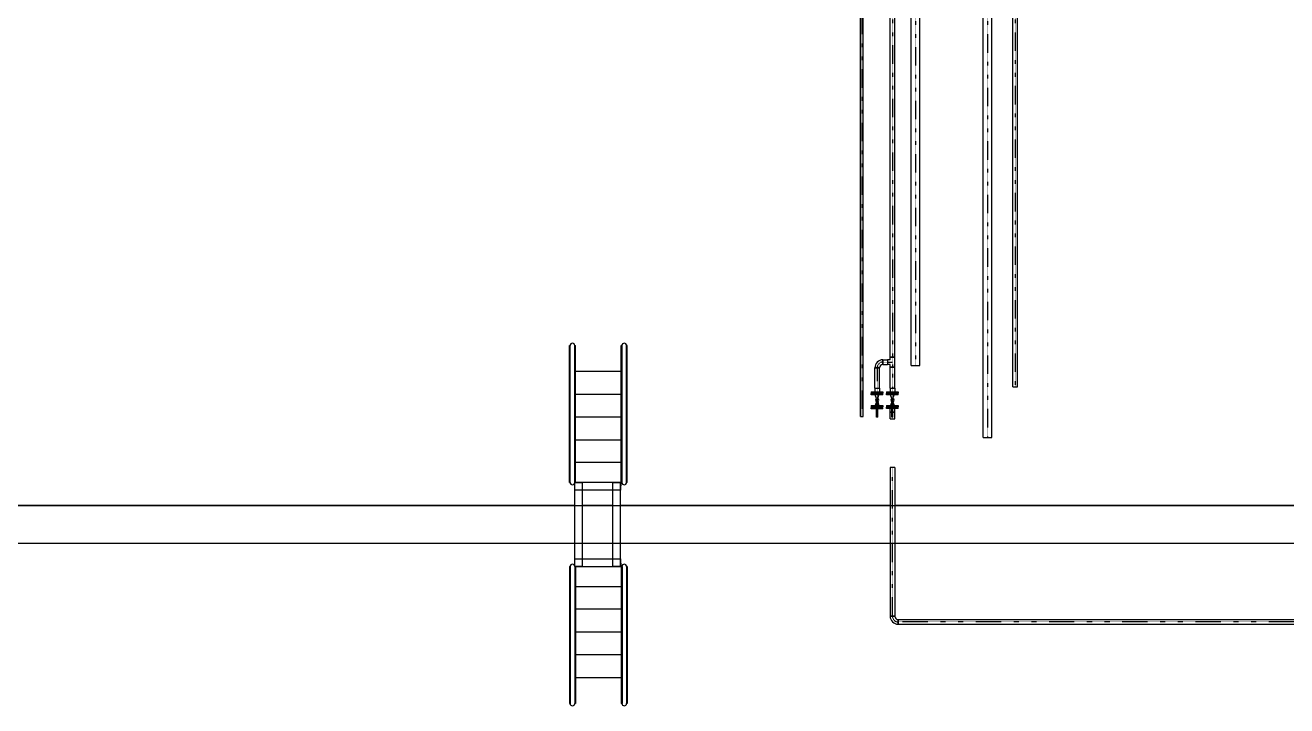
# Model space of a CAD drawing. Header units: millimetres. Extents: x -10011772 to -8149599, y 2847708 to 3434448.
# Drawn here: x -9549305 to -9516354, y 3259755 to 3277536 of the extents above; entities that cross this region are included whole.
import ezdxf

# ---------------------------------------------------------------- set-up
doc = ezdxf.new("R2010")
doc.units = ezdxf.units.MM
doc.linetypes.add('DIVIDE2', pattern=[0.625, 0.25, -0.125, 0, -0.125, 0, -0.125])
doc.linetypes.add('HIDDEN2', pattern=[0.1875, 0.125, -0.0625])
doc.layers.add('总平面底图', color=9, linetype='Continuous')

# ---------------------------------------------------------------- blocks, each defined once
blk = doc.blocks.new('总平面底图 爆炸危险区 LOCATION I')
at = {"layer": '总平面底图', "linetype": 'Continuous'}
for p, q in [((211643, 170601), (211643, 180867)), ((211757, 170601), (211757, 180867)), ((211370, 170706), (211370, 180295)), ((211430, 170706), (211430, 180295)), ((210983, 169933), (210983, 180133)), ((211017, 169933), (211017, 180133)), ((212583, 169659), (212583, 180169)), ((212698, 169659), (212698, 180169)), ((212971, 170318), (212971, 179945)), ((213032, 170318), (213032, 179945)), ((207182, 170859), (207190, 170859)), ((207182, 170859), (207190, 170859)), ((207182, 169072), (207182, 170859)), ((207190, 169072), (207190, 170859)), ((207251, 170859), (207259, 170859)), ((207251, 170859), (207259, 170859)), ((207251, 169072), (207251, 170859)), ((207259, 169072), (207259, 170859)), ((207859, 170859), (207868, 170859)), ((207868, 170859), (207859, 170859)), ((207859, 169072), (207859, 170859)), ((207868, 169072), (207868, 170859)), ((207928, 170859), (207937, 170859)), ((207937, 170859), (207928, 170859)), ((207928, 169072), (207928, 170859)), ((207937, 169072), (207937, 170859)), ((211370, 170706), (211430, 170706)), ((211430, 170706), (211370, 170706)), ((211370, 170673), (211370, 170706)), ((211430, 170579), (211430, 170706)), ((207259, 170523), (207859, 170523)), ((211170, 170567), (211230, 170567)), ((211170, 170301), (211170, 170567)), ((211230, 170567), (211170, 170567)), ((211230, 170301), (211230, 170567)), ((211276, 170613), (211276, 170673)), ((211276, 170673), (211276, 170613)), ((211276, 170673), (211336, 170673)), ((211276, 170613), (211336, 170613)), ((211336, 170673), (211336, 170643)), ((211370, 170673), (211336, 170673)), ((211336, 170673), (211336, 170613)), ((211336, 170643), (211336, 170613)), ((211370, 170613), (211336, 170613)), ((211370, 170579), (211370, 170613)), ((211370, 170579), (211430, 170579)), ((211370, 170301), (211370, 170579)), ((211430, 170579), (211370, 170579)), ((211430, 170301), (211430, 170579)), ((211643, 170601), (211757, 170601)), ((207259, 170225), (207859, 170225)), ((211124, 170257), (211200, 170257)), ((211124, 170257), (211124, 170239)), ((211124, 170239), (211200, 170239)), ((211200, 170233), (211124, 170233)), ((211124, 170216), (211124, 170233)), ((211200, 170216), (211124, 170216)), ((211170, 170301), (211200, 170301)), ((211170, 170301), (211170, 170257)), ((211170, 170301), (211230, 170301)), ((211230, 170235), (211170, 170235)), ((211170, 170233), (211170, 170235)), ((211193, 170167), (211176, 170216)), ((211200, 170301), (211230, 170301)), ((211200, 170257), (211276, 170257)), ((211200, 170239), (211276, 170239)), ((211276, 170233), (211200, 170233)), ((211276, 170216), (211200, 170216)), ((211207, 170167), (211224, 170216)), ((211230, 170301), (211230, 170257)), ((211230, 170233), (211230, 170235)), ((211276, 170257), (211276, 170239)), ((211276, 170216), (211276, 170233)), ((211324, 170257), (211400, 170257)), ((211324, 170257), (211324, 170239)), ((211324, 170239), (211400, 170239)), ((211400, 170233), (211324, 170233)), ((211324, 170216), (211324, 170233)), ((211400, 170216), (211324, 170216)), ((211370, 170301), (211430, 170301)), ((211370, 170301), (211400, 170301)), ((211370, 170301), (211370, 170257)), ((211430, 170235), (211370, 170235)), ((211370, 170233), (211370, 170235)), ((211393, 170167), (211376, 170216)), ((211400, 170301), (211430, 170301)), ((211400, 170257), (211476, 170257)), ((211400, 170239), (211476, 170239)), ((211476, 170233), (211400, 170233)), ((211476, 170216), (211400, 170216)), ((211407, 170167), (211424, 170216)), ((211430, 170301), (211430, 170257)), ((211430, 170233), (211430, 170235)), ((211476, 170257), (211476, 170239)), ((211476, 170216), (211476, 170233)), ((212971, 170318), (213032, 170318)), ((211124, 170076), (211192, 170076)), ((211124, 170076), (211124, 170059)), ((211124, 170059), (211192, 170059)), ((211192, 170051), (211124, 170051)), ((211124, 170034), (211124, 170051)), ((211192, 170035), (211124, 170035)), ((211192, 170034), (211124, 170034)), ((211170, 170059), (211170, 170057)), ((211170, 170057), (211192, 170057)), ((211192, 170124), (211176, 170076)), ((211192, 169922), (211192, 170146)), ((211207, 169922), (211207, 170146)), ((211207, 170124), (211224, 170076)), ((211207, 170076), (211276, 170076)), ((211207, 170059), (211276, 170059)), ((211207, 170057), (211230, 170057)), ((211276, 170051), (211207, 170051)), ((211276, 170035), (211207, 170035)), ((211276, 170034), (211207, 170034)), ((211230, 170059), (211230, 170057)), ((211276, 170076), (211276, 170059)), ((211276, 170034), (211276, 170051)), ((211324, 170076), (211392, 170076)), ((211324, 170076), (211324, 170059)), ((211324, 170059), (211392, 170059)), ((211392, 170053), (211324, 170053)), ((211324, 170035), (211324, 170053)), ((211392, 170035), (211324, 170035)), ((211370, 170059), (211370, 170057)), ((211370, 170057), (211392, 170057)), ((211370, 169991), (211370, 170035)), ((211392, 170124), (211376, 170076)), ((211392, 169922), (211392, 170146)), ((211407, 169922), (211407, 170146)), ((211407, 170124), (211424, 170076)), ((211407, 170076), (211476, 170076)), ((211407, 170059), (211476, 170059)), ((211407, 170057), (211430, 170057)), ((211476, 170053), (211407, 170053)), ((211476, 170035), (211407, 170035)), ((211430, 170059), (211430, 170057)), ((211430, 169991), (211430, 170035)), ((211476, 170076), (211476, 170059)), ((211476, 170035), (211476, 170053)), ((207259, 169927), (207859, 169927)), ((210983, 169933), (211017, 169933)), ((211200, 169922), (211192, 169922)), ((211207, 169922), (211200, 169922)), ((211370, 169991), (211392, 169991)), ((211370, 169902), (211370, 169991)), ((211392, 169991), (211370, 169991)), ((211370, 169902), (211430, 169902)), ((211400, 169922), (211392, 169922)), ((211407, 169922), (211400, 169922)), ((211407, 169991), (211430, 169991)), ((211430, 169991), (211407, 169991)), ((211430, 169902), (211430, 169991)), ((207259, 169629), (207859, 169629)), ((212583, 169659), (212698, 169659)), ((207859, 169331), (207259, 169331)), ((211430, 169265), (211370, 169265)), ((211370, 169265), (211370, 167325)), ((211430, 169265), (211430, 167325)), ((207190, 169072), (207182, 169072)), ((207182, 169072), (207190, 169072)), ((207250, 168970), (207250, 169064)), ((207250, 167979), (207250, 169064)), ((207850, 169072), (207251, 169072)), ((207251, 169072), (207352, 169072)), ((207352, 167972), (207352, 169072)), ((207748, 167972), (207748, 169072)), ((207748, 169072), (207850, 169072)), ((207850, 167972), (207850, 169072)), ((207850, 169072), (207850, 168970)), ((207859, 169026), (207859, 169072)), ((207868, 169072), (207859, 169072)), ((207868, 169072), (207859, 169072)), ((207937, 169072), (207928, 169072)), ((207937, 169072), (207928, 169072)), ((207850, 168970), (207250, 168970)), ((207850, 169026), (207859, 169026)), ((207250, 168772), (195250, 168772)), ((207748, 168772), (207352, 168772)), ((211370, 168772), (207850, 168772)), ((222650, 168772), (211430, 168772)), ((207250, 168272), (194750, 168272)), ((207748, 168272), (207352, 168272)), ((211370, 168272), (207850, 168272)), ((222650, 168272), (211430, 168272)), ((207250, 168073), (207850, 168073)), ((207250, 167979), (207250, 168073)), ((207850, 168073), (207850, 167972)), ((207182, 167972), (207190, 167972)), ((207182, 167972), (207190, 167972)), ((207182, 167972), (207182, 166184)), ((207190, 167972), (207190, 166184)), ((207251, 167972), (207850, 167972)), ((207352, 167972), (207251, 167972)), ((207251, 167972), (207251, 166184)), ((207259, 167972), (207259, 166184)), ((207850, 167972), (207748, 167972)), ((207859, 168017), (207850, 168017)), ((207859, 167972), (207859, 168017)), ((207859, 167972), (207868, 167972)), ((207859, 167972), (207859, 166184)), ((207868, 167972), (207859, 167972)), ((207868, 167972), (207868, 166184)), ((207928, 167972), (207937, 167972)), ((207937, 167972), (207928, 167972)), ((207928, 167972), (207928, 166184)), ((207937, 167972), (207937, 166184)), ((207259, 167712), (207859, 167712)), ((207859, 167414), (207259, 167414)), ((211430, 167325), (211370, 167325)), ((211370, 167325), (211430, 167325)), ((211476, 167279), (211476, 167218)), ((211476, 167279), (221074, 167279)), ((211476, 167218), (211476, 167279)), ((207859, 167116), (207259, 167116)), ((211476, 167218), (221074, 167218)), ((207859, 166818), (207259, 166818)), ((207859, 166520), (207259, 166520)), ((207190, 166184), (207182, 166184)), ((207182, 166184), (207190, 166184)), ((207259, 166184), (207251, 166184)), ((207251, 166184), (207259, 166184)), ((207868, 166184), (207859, 166184)), ((207868, 166184), (207859, 166184)), ((207937, 166184), (207928, 166184)), ((207937, 166184), (207928, 166184))]:
    blk.add_line(p, q, dxfattribs=at)
at = {"layer": '总平面底图', "linetype": 'DIVIDE2'}
for p, q in [((211700, 180867), (211700, 170601)), ((211400, 180295), (211400, 170706)), ((211000, 180133), (211000, 169933)), ((212640, 180169), (212640, 169659)), ((213002, 179945), (213002, 170318)), ((211400, 170706), (211400, 170706)), ((211400, 170706), (211400, 170579)), ((211200, 170567), (211200, 170301)), ((211200, 170567), (211200, 170567)), ((211200, 170567), (211200, 170567)), ((211276, 170643), (211276, 170643)), ((211276, 170643), (211276, 170643)), ((211336, 170643), (211276, 170643)), ((211336, 170643), (211336, 170643)), ((211336, 170643), (211400, 170643)), ((211400, 170579), (211400, 170301)), ((211400, 170579), (211400, 170579)), ((211400, 170579), (211400, 170579)), ((211200, 170239), (211200, 170301)), ((211200, 170235), (211200, 170057)), ((211400, 170239), (211400, 170301)), ((211400, 170235), (211400, 170057)), ((211200, 170051), (211200, 170034)), ((211200, 170034), (211200, 170034)), ((211400, 170053), (211400, 169991)), ((211400, 169991), (211400, 169922)), ((211400, 169922), (211400, 169902)), ((211400, 167325), (211400, 169265)), ((211400, 167325), (211400, 167325)), ((211400, 167325), (211400, 167325)), ((221074, 167249), (211476, 167249)), ((211476, 167249), (211476, 167249)), ((211476, 167249), (211476, 167249))]:
    blk.add_line(p, q, dxfattribs=at)
at = {"layer": '总平面底图', "linetype": 'HIDDEN2'}
for p, q in [((211200, 170051), (211192, 170051)), ((211200, 170035), (211192, 170035)), ((211200, 170034), (211192, 170034)), ((211207, 170051), (211200, 170051)), ((211207, 170035), (211200, 170035)), ((211207, 170034), (211200, 170034)), ((211400, 170053), (211392, 170053)), ((211400, 170035), (211392, 170035)), ((211407, 170053), (211400, 170053)), ((211407, 170035), (211400, 170035)), ((211392, 169991), (211407, 169991)), ((211400, 169991), (211392, 169991)), ((211407, 169991), (211400, 169991))]:
    blk.add_line(p, q, dxfattribs=at)
at = {"layer": '总平面底图'}
for p, q in [((195250, 168772), (235250, 168772)), ((235750, 168272), (194750, 168272)), ((235750, 168272), (194750, 168272))]:
    blk.add_line(p, q, dxfattribs=at)
at = {"layer": '总平面底图', "linetype": 'Continuous'}
for centre in [(211200, 170146), (211400, 170146)]:
    blk.add_circle(centre, 7.5, dxfattribs=at)
for centre, radius, start, end in [((207221, 170859), 30.2, 0, 180), ((207221, 170859), 30.2, 0, 180), ((207898, 170859), 30.2, 0, 180), ((207898, 170859), 30.2, 0, 180), ((211276, 170567), 106, 90, 180), ((211276, 170567), 46, 90, 180), ((211200, 170146), 22.2, 108.7413, 250.2779), ((211200, 170146), 22.2, 0, 71.2587), ((211200, 170146), 22.2, 289.7221, 0), ((211400, 170146), 22.2, 108.7413, 250.2779), ((211400, 170146), 22.2, 0, 71.2587), ((211400, 170146), 22.2, 289.7221, 0), ((207221, 169072), 30.2, 180, 0), ((207221, 169072), 30.2, 180, 0), ((207898, 169072), 30.2, 180, 0), ((207898, 169072), 30.2, 180, 0), ((207221, 167972), 30.2, 0, 180), ((207221, 167972), 30.2, 0, 180), ((207898, 167972), 30.2, 0, 180), ((207898, 167972), 30.2, 0, 180), ((211476, 167325), 106, 180, 270), ((211476, 167325), 46, 180, 270), ((207221, 166184), 30.2, 180, 0), ((207221, 166184), 30.2, 180, 0), ((207898, 166184), 30.2, 180, 0), ((207898, 166184), 30.2, 180, 0)]:
    blk.add_arc(centre, radius, start, end, dxfattribs=at)
at = {"layer": '总平面底图', "linetype": 'DIVIDE2'}
for centre, start, end in [((211276, 170567), 90, 180), ((211476, 167325), 180, 270)]:
    blk.add_arc(centre, 76.2, start, end, dxfattribs=at)

msp = doc.modelspace()

# ---------------------------------------------------------------- block references
at = {"layer": '总平面底图', "xscale": 2, "yscale": 2, "zscale": 2}
msp.add_blockref('总平面底图 爆炸危险区 LOCATION I', (-9949454, 2927448), dxfattribs=at)

doc.saveas('drawing.dxf')
